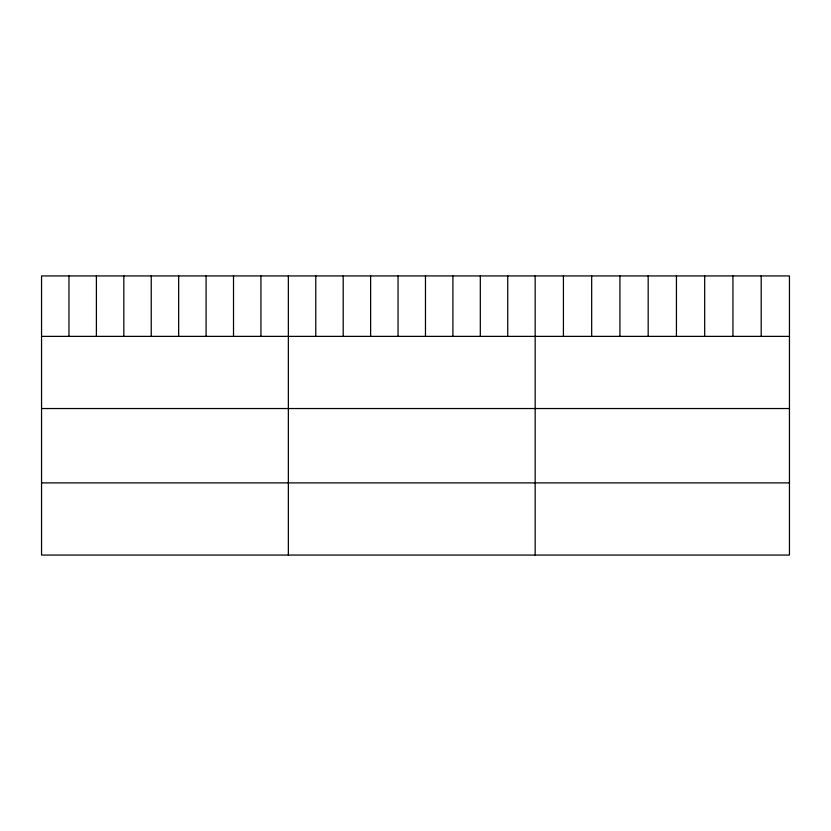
<?xml version="1.0" encoding="UTF-8"?>
<svg xmlns="http://www.w3.org/2000/svg" width="831" height="831" viewBox="0 0 831 831"><rect width="100%" height="100%" fill="white"/><g stroke="black" fill="none" stroke-linecap="round" stroke-linejoin="round"><path stroke-width="1.25" d="M789.45 336.378L789.45 555.066L41.55 555.066L41.55 275.934L789.45 275.934L789.45 336.378L41.55 336.378M41.55 408.54L789.45 408.54M41.55 482.894L789.45 482.894M761.196 275.934L761.196 336.378M732.942 275.934L732.942 336.378M704.688 275.934L704.688 336.378M676.434 275.934L676.434 336.378M648.18 275.934L648.18 336.378M619.926 275.934L619.926 336.378M591.672 275.934L591.672 336.378M563.418 275.934L563.418 336.378M535.164 275.934L535.164 555.066M507.741 275.934L507.741 336.378M480.318 275.934L480.318 336.378M452.895 275.934L452.895 336.378M425.472 275.934L425.472 336.378M398.049 275.934L398.049 336.378M370.626 275.934L370.626 336.378M343.203 275.934L343.203 336.378M315.78 275.934L315.78 336.378M288.357 275.934L288.357 555.066M260.934 275.934L260.934 336.378M233.511 275.934L233.511 336.378M206.088 275.934L206.088 336.378M178.665 275.934L178.665 336.378M151.242 275.934L151.242 336.378M123.819 275.934L123.819 336.378M96.396 275.934L96.396 336.378M68.973 275.934L68.973 336.378"/></g></svg>
